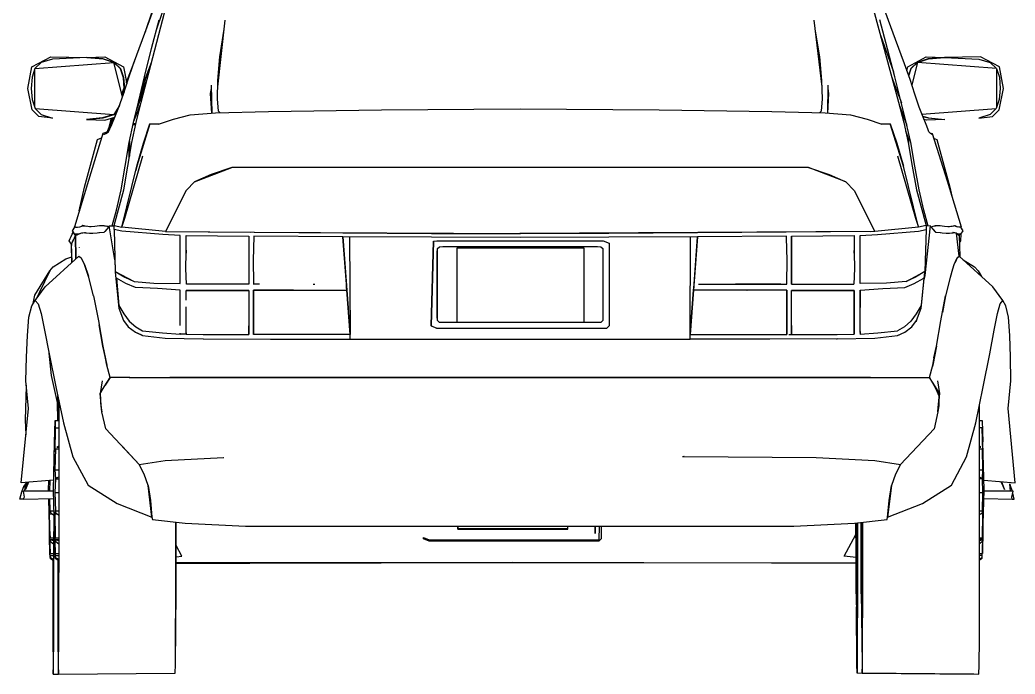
# Model space of a CAD drawing. Header units: millimetres. Extents: x 85290 to 188623, y -54691 to 10726.
# Drawn here: x 105752 to 107673, y -9541 to -8277 of the extents above; entities that cross this region are included whole.
import ezdxf

# ---------------------------------------------------------------- set-up
doc = ezdxf.new("R2010")
doc.units = ezdxf.units.MM
doc.linetypes.add('ELGO_LTYPE0', pattern=[0])
doc.layers.add('AUTO', color=150, linetype='Continuous')

# ---------------------------------------------------------------- blocks, each defined once
blk = doc.blocks.new('a_40')
at = {"color": 0, "linetype": 'ELGO_LTYPE0'}
for p, q in [((-79.388481, 68.282866), (-81.23135, 62.849664)), ((-80.171388, 62.953961), (-78.391993, 68.047711)), ((-81.68965, 55.797708), (-78.844142, 66.698003)), ((-81.563383, 61.92193), (-80.067682, 65.999663)), ((-10.784471, 66.698003), (-7.831943, 55.797708)), ((-8.123934, 61.921733), (-9.645712, 65.999469)), ((-80.673832, 61.012554), (-79.943556, 63.834429)), ((-74.20547, 57.298881), (-73.503619, 63.80611)), ((-16.092682, 63.793021), (-15.334773, 57.293313)), ((-8.902442, 61.012357), (-9.66084, 63.834232)), ((-81.23135, 62.849664), (-81.302935, 62.631988)), ((-74.010456, 60.23013), (-73.600787, 62.904739)), ((-15.989256, 62.90611), (-15.555572, 60.230034)), ((-9.597468, 62.315678), (-8.326757, 58.756011)), ((-82.414651, 59.548491), (-81.563383, 61.92193)), ((-7.259774, 59.548199), (-8.123934, 61.921733)), ((-92.334184, 59.224862), (-90.503225, 60.203176)), ((-90.503225, 60.203176), (-86.991996, 60.147708)), ((-86.991996, 60.147708), (-85.213774, 60.20894)), ((-85.213774, 60.20894), (-83.406645, 59.225446)), ((-81.344342, 58.279061), (-80.673832, 61.012554)), ((-74.193561, 57.898885), (-74.010456, 60.23013)), ((-15.555572, 60.230034), (-15.352154, 57.898783)), ((-8.20508, 58.27896), (-8.902442, 61.012357)), ((-6.944048, 59.225446), (-5.134082, 60.20894)), ((-5.134082, 60.20894), (-3.354883, 60.147708)), ((0.162101, 60.203176), (-3.354883, 60.147708)), ((1.995802, 59.224862), (0.162101, 60.203176)), ((-92.72227, 57.135504), (-92.334184, 59.224862)), ((-91.425198, 59.671831), (-92.041704, 59.087747)), ((-92.038089, 59.091168), (-84.350979, 59.677303)), ((-90.330276, 60.002005), (-91.425198, 59.671831)), ((-86.991996, 60.147708), (-90.330276, 60.002005)), ((-86.991996, 60.147708), (-85.387212, 60.00728)), ((-85.428321, 60.007477), (-86.991996, 60.147708)), ((-84.350979, 59.677303), (-85.428321, 60.007477)), ((-85.387212, 60.00728), (-84.309864, 59.677303)), ((-83.506936, 56.301224), (-84.350979, 59.677303)), ((-84.350979, 59.677303), (-83.739161, 59.088337)), ((-84.309864, 59.677303), (-83.697951, 59.08814)), ((-83.406645, 59.225446), (-83.088869, 57.567435)), ((-83.123636, 57.748884), (-82.308209, 59.845268)), ((-83.113283, 57.694876), (-82.424515, 59.519779)), ((-82.949907, 57.992732), (-82.414651, 59.548491)), ((-81.610453, 57.184428), (-80.678618, 59.670853)), ((-81.426173, 57.677108), (-80.678618, 59.674078)), ((-81.259477, 58.048784), (-80.740631, 59.433162)), ((-6.720221, 57.992631), (-7.259774, 59.548199)), ((-7.016599, 58.847123), (-6.944048, 59.225446)), ((-6.039262, 59.677303), (-6.651854, 59.08814)), ((-6.612408, 59.088337), (-5.999804, 59.677303)), ((-5.999804, 59.677303), (-6.551564, 57.472515)), ((-4.960453, 60.00728), (-6.039262, 59.677303)), ((-5.999804, 59.677303), (-4.920995, 60.007477)), ((1.699507, 59.090972), (-5.999804, 59.677303)), ((-3.354883, 60.147708), (-4.960453, 60.00728)), ((-4.920995, 60.007477), (-3.354883, 60.147708)), ((-3.354883, 60.147708), (-0.010455, 60.002005)), ((-0.010455, 60.002005), (1.085639, 59.671831)), ((1.085639, 59.671831), (1.702929, 59.087747)), ((2.384079, 57.135504), (1.995802, 59.224862)), ((-92.041704, 59.087747), (-92.326274, 58.216071)), ((-92.082524, 58.962655), (-92.071781, 55.293607)), ((-83.739161, 59.088337), (-83.450687, 58.208841)), ((-83.697951, 59.08814), (-83.409476, 58.208841)), ((-81.94766, 55.797708), (-81.344342, 58.279061)), ((-8.490336, 58.228475), (-8.422565, 58.048784)), ((-7.578123, 55.797416), (-8.20508, 58.27896)), ((-6.651854, 59.08814), (-6.870115, 58.424759)), ((-6.849813, 58.366364), (-6.612408, 59.088337)), ((1.702929, 59.087747), (1.988184, 58.216071)), ((1.731241, 55.28804), (1.741993, 58.968216)), ((-92.326274, 58.216071), (-92.4043, 57.13492)), ((-83.450687, 58.208841), (-83.363771, 57.125443)), ((-83.410943, 56.581694), (-82.949907, 57.992732)), ((-83.409476, 58.208841), (-83.322072, 57.125443)), ((-81.900787, 55.990386), (-81.104106, 58.040875)), ((-81.660843, 56.977302), (-81.259477, 58.048784)), ((-81.610453, 57.187068), (-81.426173, 57.677108)), ((-81.329495, 57.235408), (-81.277442, 57.376909)), ((-74.844927, 57.447713), (-74.792486, 54.710406)), ((-74.229008, 56.113821), (-74.193561, 57.898885)), ((-15.352154, 57.898783), (-15.300882, 56.113726)), ((-14.723444, 54.716265), (-14.696288, 57.445365)), ((-8.422565, 58.048784), (-7.93252, 56.732768)), ((-6.262696, 56.581497), (-6.720221, 57.992631)), ((1.988184, 58.216071), (2.066016, 57.13492)), ((-92.321977, 55.029642), (-92.72227, 57.135504)), ((-92.4043, 57.13492), (-92.319438, 56.048685)), ((-83.850783, 55.296147), (-83.410943, 56.581694)), ((-83.577251, 56.582671), (-83.363771, 57.131499)), ((-83.559674, 56.512165), (-83.371681, 57.010311)), ((-83.363771, 57.125443), (-83.400392, 56.613826)), ((-83.322072, 57.125443), (-83.347368, 56.776422)), ((-82.119048, 55.08843), (-81.329495, 57.235408)), ((-81.589752, 56.226814), (-81.552345, 56.323784)), ((-74.912894, 56.632572), (-74.838871, 57.131695)), ((-74.794924, 54.710209), (-74.912894, 56.632572)), ((-74.904203, 56.690973), (-74.831057, 56.693804)), ((-74.899811, 56.720853), (-74.831057, 56.724858)), ((-14.720702, 54.716068), (-14.62158, 56.632572)), ((-14.70381, 56.710112), (-14.633107, 56.706106)), ((-14.70381, 56.684333), (-14.629304, 56.6814)), ((-14.62158, 56.632572), (-14.699423, 57.127887)), ((-7.93252, 56.732768), (-7.561135, 55.729449)), ((-5.829298, 55.295855), (-6.262696, 56.581497)), ((2.066016, 57.13492), (1.981056, 56.048685)), ((1.983488, 55.029642), (2.384079, 57.135504)), ((-92.319438, 56.048685), (-92.030179, 55.166852)), ((-83.786529, 55.483943), (-84.344143, 54.581892)), ((-82.42774, 53.811186), (-81.94766, 55.797708)), ((-82.396096, 53.941947), (-81.741899, 55.581599)), ((-82.169634, 53.811478), (-81.68965, 55.797708)), ((-74.229008, 56.110114), (-74.229008, 56.116265)), ((-74.135357, 54.903763), (-74.229008, 56.113821)), ((-15.300882, 56.113726), (-15.382814, 54.903573)), ((-7.831943, 55.797708), (-7.335067, 53.811478)), ((-7.767391, 55.539506), (-7.05303, 53.631109)), ((-7.767391, 55.535894), (-7.048929, 53.620076)), ((-7.081258, 53.811091), (-7.578123, 55.797416)), ((1.981056, 56.048685), (1.691401, 55.166852)), ((-91.667289, 54.397809), (-92.321977, 55.029642)), ((-92.030179, 55.166852), (-91.418362, 54.576522)), ((-92.026859, 55.163628), (-84.344143, 54.581892)), ((-90.34102, 54.245758), (-91.667289, 54.397809)), ((-91.418362, 54.576522), (-90.34102, 54.245758)), ((-84.344143, 54.581892), (-85.438776, 54.250931)), ((-85.397559, 54.251033), (-84.30264, 54.581791)), ((-85.224909, 54.049563), (-84.244436, 54.346049)), ((-84.557229, 53.630912), (-84.245414, 54.341751)), ((-84.478813, 54.54117), (-84.461236, 54.590779)), ((-84.344143, 54.581892), (-84.018266, 54.891169)), ((-84.30264, 54.581791), (-84.044927, 54.826617)), ((-84.245414, 54.341751), (-83.850783, 55.296147)), ((-84.244436, 54.676419), (-84.182423, 54.843121)), ((-78.538382, 54.148787), (-76.915336, 54.543411)), ((-76.915336, 54.543411), (-74.448931, 54.737454)), ((-74.818557, 55.095857), (-74.799907, 55.095857)), ((-74.448931, 54.737454), (-69.257426, 54.871732)), ((-73.970807, 54.749858), (-74.135357, 54.903763)), ((-69.257426, 54.871732), (-58.262014, 55.043119)), ((-58.262014, 55.043119), (-44.71885, 55.148005)), ((-44.71885, 55.148005), (-31.176376, 55.04322)), ((-31.176376, 55.04322), (-20.182037, 54.871833)), ((-20.182037, 54.871833), (-14.992678, 54.737454)), ((-15.382814, 54.903573), (-15.543461, 54.751712)), ((-15.382814, 54.903573), (-15.382814, 54.910505)), ((-14.992678, 54.737454), (-12.529206, 54.543411)), ((-14.719629, 55.095857), (-14.70108, 55.095857)), ((-12.529206, 54.543411), (-10.909963, 54.148882)), ((-5.442095, 54.341459), (-5.829298, 55.295855)), ((-5.55352, 54.616165), (1.688278, 55.163824)), ((-5.474412, 54.421246), (-4.910552, 54.250931)), ((-5.468953, 54.407572), (-4.949999, 54.251033)), ((-5.139852, 53.63062), (-5.442095, 54.341459)), ((1.078415, 54.576522), (0, 54.245758)), ((0, 54.245758), (1.328027, 54.397809)), ((1.691401, 55.166852), (1.078415, 54.576522)), ((1.328027, 54.397809), (1.983488, 55.029642)), ((-87.022173, 54.107088), (-85.397559, 54.251033)), ((-85.438776, 54.250931), (-87.022173, 54.107088)), ((-87.022173, 54.107088), (-85.224909, 54.049563)), ((-84.840041, 53.23863), (-84.570509, 54.247319)), ((-84.570509, 54.247319), (-84.838575, 53.242045)), ((-84.789652, 53.352397), (-84.565335, 53.798395)), ((-84.789652, 53.352397), (-84.713381, 53.545856)), ((-84.723246, 53.185111), (-84.557229, 53.630912)), ((-84.565335, 53.798395), (-84.381646, 54.304349)), ((-82.844728, 51.865387), (-82.42774, 53.811186)), ((-82.586622, 51.865583), (-82.169634, 53.811478)), ((-82.472759, 53.601229), (-82.21553, 53.601229)), ((-82.449907, 53.707576), (-82.191896, 53.707576)), ((-82.447171, 53.720462), (-82.187408, 53.728568)), ((-82.402736, 53.914702), (-82.3502, 54.057085)), ((-80.842096, 53.682279), (-82.115042, 49.550056)), ((-81.464946, 51.778471), (-80.842096, 53.682279)), ((-80.935645, 53.381502), (-80.935645, 53.396344)), ((-80.842096, 53.682279), (-80.026764, 53.679061)), ((-80.026764, 53.679061), (-79.940921, 53.680813)), ((-80.026764, 53.679061), (-80.025005, 53.679061)), ((-79.995704, 53.662556), (-78.538382, 54.148787)), ((-10.909963, 54.148882), (-9.456646, 53.662556)), ((-9.509575, 53.680229), (-9.458399, 53.679156)), ((-9.458399, 53.679156), (-8.643067, 53.682279)), ((-7.358205, 49.550056), (-8.643067, 53.682279)), ((-8.643067, 53.682279), (-8.014071, 51.778471)), ((-8.617878, 53.601229), (-8.616209, 53.601229)), ((-7.335067, 53.811478), (-6.905472, 51.865583)), ((-6.651854, 51.86519), (-7.081258, 53.811091)), ((-7.048929, 53.620076), (-7.025301, 53.557473)), ((-5.122948, 54.049563), (-5.34668, 54.117143)), ((-4.991209, 53.18492), (-5.139852, 53.63062)), ((-3.325009, 54.107088), (-5.122948, 54.049563)), ((-4.949999, 54.251033), (-3.325009, 54.107088)), ((-4.910552, 54.250931), (-3.325009, 54.107088)), ((-85.43086, 52.727693), (-86.833501, 48.145365)), ((-84.859282, 52.916264), (-85.43086, 52.727693)), ((-85.336137, 52.645272), (-85.113674, 52.726322)), ((-85.113674, 52.726322), (-84.872955, 52.889216)), ((-85.004103, 52.868509), (-84.789652, 53.352397)), ((-84.872955, 52.889216), (-84.723246, 53.185111)), ((-81.040239, 53.03902), (-81.040239, 53.076809)), ((-80.977642, 53.269195), (-80.976373, 53.247809)), ((-80.977642, 53.267926), (-80.976373, 53.246343)), ((-7.154012, 52.991461), (-6.835651, 52.111381)), ((-4.877448, 52.889114), (-4.991209, 53.18492)), ((-4.707909, 52.726125), (-4.877448, 52.889114)), ((-4.785156, 52.800345), (-4.563582, 52.727592)), ((-4.561722, 52.64517), (-4.707909, 52.726125)), ((-4.563582, 52.727592), (-4.17676, 51.495754)), ((-4.541504, 52.65035), (-3.113973, 48.13199)), ((-87.218362, 47.500837), (-85.94473, 52.145755)), ((-85.94473, 52.145755), (-85.559869, 52.306306)), ((-83.235061, 49.557477), (-82.844728, 51.865387)), ((-82.976663, 49.557477), (-82.586622, 51.865583)), ((-82.84815, 50.321048), (-82.84815, 51.845467)), ((-82.821095, 51.975447), (-82.811916, 50.532084)), ((-82.115042, 49.550056), (-81.464946, 51.778471)), ((-8.014071, 51.778471), (-7.358205, 49.550056)), ((-6.835651, 52.111381), (-6.95157, 52.074176)), ((-6.937695, 52.011674), (-6.884766, 52.012068)), ((-6.883299, 52.015483), (-6.911039, 52.087164)), ((-6.905472, 51.865583), (-6.506836, 49.557477)), ((-6.902742, 52.065581), (-6.705964, 52.110892)), ((-6.884766, 52.012068), (-6.883299, 52.015483)), ((-6.883299, 52.070075), (-6.881058, 51.724076)), ((-6.853616, 52.161187), (-6.721973, 52.183455)), ((-6.849813, 52.148688), (-6.717193, 52.161872)), ((-6.253421, 49.557376), (-6.651854, 51.86519)), ((-4.425299, 52.282673), (-4.098344, 52.145755)), ((-4.098344, 52.145755), (-2.853131, 47.500837)), ((-83.261037, 44.478571), (-81.522953, 50.546145)), ((-7.930863, 50.546145), (-6.190824, 44.478571)), ((-83.639747, 47.230619), (-83.235061, 49.557477)), ((-83.563185, 43.592536), (-82.115042, 49.550056)), ((-83.381647, 47.23072), (-82.976663, 49.557477)), ((-82.115042, 49.550056), (-82.21553, 49.138236)), ((-5.901074, 43.592632), (-7.358205, 49.550056)), ((-6.506836, 49.557477), (-6.097269, 47.23072)), ((-5.843461, 47.230428), (-6.253421, 49.557376)), ((-74.846095, 48.751324), (-76.475197, 48.024273)), ((-76.47354, 48.025053), (-72.848731, 49.432575)), ((-72.848731, 49.432575), (-74.846095, 48.751324)), ((-72.848731, 49.432575), (-30.677938, 49.437165)), ((-16.614652, 49.432575), (-72.848731, 49.432575)), ((-30.677938, 49.437165), (-16.614652, 49.432575)), ((-12.988186, 48.024368), (-16.614652, 49.432575)), ((-16.614652, 49.432575), (-14.617383, 48.751324)), ((-14.617383, 48.751324), (-12.988186, 48.024368)), ((-86.833501, 48.145365), (-88.183403, 43.622416)), ((-76.475197, 48.024273), (-77.289653, 47.160893)), ((-77.289653, 47.160893), (-76.882428, 47.592634)), ((-12.988186, 48.024368), (-12.173045, 47.160989)), ((-3.113973, 48.13199), (-1.733398, 43.622321)), ((-87.714162, 45.194488), (-87.218362, 47.500837)), ((-84.324807, 43.759429), (-83.381647, 47.23072)), ((-84.098929, 45.262557), (-83.639747, 47.230619)), ((-77.289653, 47.160893), (-79.311919, 43.16343)), ((-78.300786, 45.16226), (-77.289653, 47.160893)), ((-12.173045, 47.160989), (-10.148251, 43.16343)), ((-6.097269, 47.23072), (-5.156064, 43.759429)), ((-5.384481, 45.26236), (-5.843461, 47.230428)), ((-2.853131, 47.500837), (-2.655864, 46.635604)), ((-84.513676, 43.724858), (-84.098929, 45.262557)), ((-4.965234, 43.703472), (-5.384481, 45.26236)), ((-87.551469, 43.673783), (-87.456059, 43.710208)), ((-87.360942, 43.747711), (-87.457523, 43.709624)), ((-87.456059, 43.710208), (-87.253225, 43.738335)), ((-87.253225, 43.738335), (-87.360942, 43.747711)), ((-87.253225, 43.738335), (-87.14512, 43.728959)), ((-87.250981, 43.738138), (-87.019438, 43.705719)), ((-87.14512, 43.728959), (-86.891115, 43.681985)), ((-86.891115, 43.681985), (-86.731154, 43.677103)), ((-86.731154, 43.677103), (-86.57012, 43.672222)), ((-86.57012, 43.672222), (-86.193854, 43.697518)), ((-86.193854, 43.697518), (-85.747951, 43.75152)), ((-85.971099, 43.724566), (-85.513967, 43.757182)), ((-85.747951, 43.75152), (-85.275298, 43.762946)), ((-85.510063, 43.757283), (-85.038477, 43.704545)), ((-85.275298, 43.762946), (-85.037208, 43.704158)), ((-85.037208, 43.704158), (-84.943169, 43.681013)), ((-84.799123, 43.645268), (-85.0169, 43.699467)), ((-84.793067, 43.714803), (-84.324807, 43.731695)), ((-84.240138, 40.402102), (-84.793067, 43.714803)), ((-84.324807, 43.759429), (-83.563185, 43.592536)), ((-84.324807, 43.383646), (-84.324807, 43.759429)), ((-83.563185, 43.592536), (-83.261037, 44.478571)), ((-6.190824, 44.478571), (-5.901074, 43.592632)), ((-5.156064, 43.759429), (-5.901074, 43.592632)), ((-5.251563, 38.880425), (-4.739356, 43.714899)), ((-5.156064, 43.759429), (-5.154884, 43.385797)), ((-4.739356, 43.714899), (-5.156064, 43.6939)), ((-4.696298, 43.645662), (-4.467487, 43.704349)), ((-4.467487, 43.704349), (-4.466414, 43.704349)), ((-4.466414, 43.704349), (-4.238379, 43.762654)), ((-4.464745, 43.704647), (-4.0169, 43.757087)), ((-4.238379, 43.762654), (-3.790045, 43.751424)), ((-4.008007, 43.75689), (-3.586137, 43.724954)), ((-3.790045, 43.751424), (-3.583598, 43.724566)), ((-3.583598, 43.724566), (-3.581548, 43.724471)), ((-3.579986, 43.724078), (-3.373146, 43.69722)), ((-3.373146, 43.69722), (-3.028417, 43.67193)), ((-3.028417, 43.67193), (-2.887797, 43.676716)), ((-2.886629, 43.677395), (-2.88409, 43.677205)), ((-2.88409, 43.677205), (-2.880573, 43.677592)), ((-2.877831, 43.677103), (-2.740431, 43.681794)), ((-2.740431, 43.681794), (-2.634084, 43.704545)), ((-2.632821, 43.705231), (-2.630568, 43.705523)), ((-2.630568, 43.705523), (-2.629006, 43.705719)), ((-2.629006, 43.705719), (-2.521098, 43.728763)), ((-2.626371, 43.706208), (-2.43721, 43.737554)), ((-2.521098, 43.728763), (-2.434087, 43.737846)), ((-2.434087, 43.737846), (-2.431941, 43.73824)), ((-2.431941, 43.73824), (-2.343166, 43.747419)), ((-2.271092, 43.710112), (-2.430761, 43.73824)), ((-2.343166, 43.747419), (-2.271092, 43.710112)), ((-2.271092, 43.710112), (-2.198827, 43.672514)), ((-2.198827, 43.672514), (-2.264261, 43.706596)), ((-2.198827, 43.672514), (-2.125692, 43.635994)), ((-88.500395, 42.690974), (-88.40225, 42.900347)), ((-88.40225, 42.900347), (-88.312212, 43.094778)), ((-88.182229, 43.587166), (-88.396001, 43.255818)), ((-88.396001, 43.255818), (-88.393655, 43.220955)), ((-88.393655, 43.220955), (-88.179496, 42.889213)), ((-88.369828, 42.970365), (-88.325688, 43.11558)), ((-88.188091, 42.568511), (-88.092095, 42.777788)), ((-88.183403, 43.622416), (-88.092095, 43.614799)), ((-88.182229, 43.587166), (-88.17178, 43.621438)), ((-88.092095, 43.614799), (-88.182229, 43.587166)), ((-88.182229, 42.924076), (-88.092095, 42.951321)), ((-88.179496, 42.889213), (-88.182229, 42.924076)), ((-88.092095, 42.777788), (-88.182229, 42.917829)), ((-88.098928, 42.760896), (-88.092095, 42.777788)), ((-88.092095, 42.951321), (-87.878227, 42.938143)), ((-88.092095, 42.777788), (-88.059768, 40.517729)), ((-88.09092, 43.614703), (-88.000101, 43.607181)), ((-88.089848, 42.777788), (-87.551469, 43.009037)), ((-88.056645, 40.52056), (-88.089848, 42.777788)), ((-88.089848, 42.777788), (-88.058498, 40.518903)), ((-88.000101, 43.607181), (-87.878227, 43.601715)), ((-87.878227, 42.938143), (-87.653813, 42.970854)), ((-87.876958, 43.602007), (-87.655276, 43.634236)), ((-87.644535, 43.637943), (-87.655276, 43.634236)), ((-87.655276, 43.634236), (-87.653813, 43.634426)), ((-87.653813, 43.634426), (-87.644535, 43.637943)), ((-87.653813, 42.970854), (-87.456059, 43.046635)), ((-87.551469, 43.009037), (-87.14512, 43.065291)), ((-87.456059, 43.046635), (-87.253225, 43.074858)), ((-87.253225, 43.074858), (-87.165141, 43.062556)), ((-87.14512, 43.065291), (-87.122661, 43.065679)), ((-87.1043, 43.053961), (-87.018168, 43.041849)), ((-87.018168, 43.041849), (-86.731154, 43.013531)), ((-86.731154, 43.013531), (-86.381841, 43.021345)), ((-86.381841, 43.021345), (-85.971099, 43.060994)), ((-85.971099, 43.060994), (-85.806251, 43.070072)), ((-85.782814, 43.087458), (-85.747951, 43.088042)), ((-85.747951, 43.088042), (-85.275298, 43.099469)), ((-85.275298, 43.099469), (-85.037208, 43.372613)), ((-85.201079, 43.184137), (-84.841603, 43.596929)), ((-85.037208, 43.372613), (-84.799123, 43.645268)), ((-84.799123, 43.645268), (-84.778714, 43.628865)), ((-84.395802, 43.49615), (-84.324807, 43.46978)), ((-84.324807, 43.46978), (-84.324807, 43.458062)), ((-83.563185, 43.219197), (-84.324807, 43.385797)), ((-84.324807, 43.385797), (-84.207916, 39.284622)), ((-84.323537, 43.372029), (-84.206647, 39.210504)), ((-79.311919, 43.16343), (-83.563185, 43.592536)), ((-79.571784, 42.868411), (-83.563185, 43.219197)), ((-77.865237, 42.780035), (-79.571784, 42.868411)), ((-79.311919, 43.16343), (-70.66319, 43.103182)), ((-79.311919, 43.16343), (-71.037894, 43.105912)), ((-77.869046, 42.780328), (-77.865237, 42.780035)), ((-77.8669, 38.093805), (-77.865237, 42.780035)), ((-77.305472, 42.776227), (-71.190923, 42.73355)), ((-77.302837, 42.136186), (-77.305472, 42.776227)), ((-71.190923, 42.73355), (-71.191996, 39.853865)), ((-70.700294, 42.730033), (-70.776373, 40.35064)), ((-62.014556, 42.669487), (-70.700294, 42.730033)), ((-70.66319, 43.103182), (-44.773346, 42.965483)), ((-70.604789, 43.102884), (-62.014556, 43.042928)), ((-62.014556, 43.042928), (-53.366309, 42.992341)), ((-53.366309, 42.992341), (-44.729984, 42.965388)), ((-44.728911, 42.965287), (-44.749808, 42.965388)), ((-44.729984, 42.965388), (-44.728911, 42.965287)), ((-36.092091, 42.99224), (-44.728911, 42.965287)), ((-44.728911, 42.965287), (-44.711333, 42.965388)), ((-10.148251, 43.16343), (-44.691706, 42.965483)), ((-27.444243, 43.042928), (-36.092091, 42.99224)), ((-18.795705, 43.103182), (-27.444243, 43.042928)), ((-18.758988, 42.730033), (-27.444243, 42.669487)), ((-10.148251, 43.16343), (-18.795705, 43.103182)), ((-18.757427, 42.529255), (-18.758988, 42.730033)), ((-18.268466, 42.73355), (-18.270028, 38.038432)), ((-18.270028, 39.853865), (-18.268466, 42.73355)), ((-18.268466, 42.73355), (-12.153912, 42.776227)), ((-12.456453, 43.147319), (-12.456453, 43.150347)), ((-12.153912, 42.770755), (-12.157333, 42.136186)), ((-12.153912, 42.776227), (-12.153912, 42.770755)), ((-11.596191, 38.093805), (-11.594534, 42.780035)), ((-11.594534, 42.780035), (-9.888768, 42.868411)), ((-11.594534, 42.780035), (-11.590731, 42.780328)), ((-10.590827, 43.160307), (-10.588288, 43.160993)), ((-5.901074, 43.592632), (-10.148251, 43.16343)), ((-9.888768, 42.868411), (-5.901074, 43.219197)), ((-5.901074, 43.219197), (-5.154884, 43.385797)), ((-5.154884, 43.385797), (-5.272174, 39.284622)), ((-5.156064, 43.470174), (-5.087209, 43.49615)), ((-4.751766, 43.598199), (-4.69805, 43.644583)), ((-4.69805, 43.644583), (-4.696298, 43.645662)), ((-4.696298, 43.645662), (-4.467487, 43.372613)), ((-4.643953, 43.583357), (-4.329109, 43.207669)), ((-4.467487, 43.372613), (-4.238379, 43.099469)), ((-4.238379, 43.099469), (-3.790045, 43.088138)), ((-3.790045, 43.088138), (-3.758502, 43.087554)), ((-3.736913, 43.070072), (-3.581548, 43.060994)), ((-3.581548, 43.060994), (-3.200781, 43.021345)), ((-3.200781, 43.021345), (-2.88409, 43.013531)), ((-2.88409, 43.013531), (-2.630568, 43.041849)), ((-2.630568, 43.041849), (-2.557719, 43.053961)), ((-2.521098, 43.065291), (-2.541113, 43.065679)), ((-2.198827, 43.009037), (-2.521098, 43.065291)), ((-2.505279, 43.062556), (-2.431941, 43.074763)), ((-2.431941, 43.074763), (-2.271092, 43.046635)), ((-2.271092, 43.046635), (-2.122557, 42.970854)), ((-2.198827, 43.009037), (-1.927149, 42.777788)), ((-1.927149, 40.783941), (-2.198827, 43.009037)), ((-1.952839, 43.601519), (-2.122557, 43.634426)), ((-2.122557, 42.970854), (-1.952839, 42.938143)), ((-1.859677, 43.60699), (-1.952839, 43.601519)), ((-1.952839, 42.938143), (-1.796484, 42.951321)), ((-1.927149, 42.777788), (-1.816702, 42.949563)), ((-1.927149, 42.777788), (-1.86758, 40.73072)), ((-1.797461, 43.614506), (-1.859677, 43.60699)), ((-1.796484, 43.614703), (-1.797461, 43.614506)), ((-1.733398, 43.622321), (-1.796484, 43.614703)), ((-1.760554, 43.587655), (-1.796484, 43.614703)), ((-1.796484, 42.951321), (-1.760554, 42.924076)), ((-1.546395, 43.255818), (-1.760554, 43.587655)), ((-1.760554, 42.924076), (-1.546395, 43.255818)), ((-1.746881, 42.690974), (-1.729691, 42.900347)), ((-1.729691, 42.900347), (-1.723349, 42.981696)), ((-88.695413, 42.272222), (-88.598928, 42.4815)), ((-88.481644, 41.940289), (-88.695413, 42.272222)), ((-88.598928, 42.4815), (-88.500395, 42.690974)), ((-88.428715, 40.181011), (-88.482913, 41.940486)), ((-88.482913, 41.940486), (-88.476273, 41.802591)), ((-88.481644, 41.940289), (-88.271096, 42.391461)), ((-88.481644, 41.940289), (-88.384768, 42.149764)), ((-88.418266, 40.190583), (-88.481644, 41.940289)), ((-88.384768, 42.149764), (-88.286233, 42.359137)), ((-88.286233, 42.359137), (-88.188091, 42.568511)), ((-77.28799, 41.095853), (-77.302837, 42.136186)), ((-53.366309, 42.6189), (-62.014556, 42.669487)), ((-62.014556, 42.669487), (-61.295706, 33.126473)), ((-61.678815, 38.038432), (-62.014556, 42.669487)), ((-61.35723, 42.665678), (-61.295706, 33.126473)), ((-53.403521, 33.960795), (-53.175884, 42.231792)), ((-53.172857, 42.245757), (-53.400588, 33.974761)), ((-44.728911, 42.591947), (-53.366309, 42.6189)), ((-53.175884, 42.231792), (-53.172857, 42.245757)), ((-53.172857, 42.245757), (-52.841407, 42.265969)), ((-52.841407, 42.265969), (-36.624706, 42.265969)), ((-36.092091, 42.618805), (-44.728911, 42.591947)), ((-36.624706, 42.265969), (-36.065042, 42.028278)), ((-27.444243, 42.669487), (-36.092091, 42.618805)), ((-36.065042, 42.028278), (-36.065042, 33.974761)), ((-27.444243, 42.669487), (-28.166699, 33.126521)), ((-28.166699, 33.126521), (-28.118658, 42.665583)), ((-27.781641, 38.038337), (-27.444243, 42.669487)), ((-18.683886, 40.35064), (-18.754494, 42.586869)), ((-12.157333, 42.136186), (-12.173045, 41.095853)), ((-1.906252, 42.077887), (-1.781058, 42.272222)), ((-1.781058, 42.272222), (-1.764452, 42.481595)), ((-1.764452, 42.481595), (-1.746881, 42.690974)), ((-91.058305, 37.781399), (-87.767485, 40.78443)), ((-88.071585, 40.852397), (-88.063186, 40.855425)), ((-87.769243, 40.782869), (-87.767485, 40.785897)), ((-87.767485, 40.78443), (-87.532622, 40.618705)), ((-87.751663, 40.968805), (-87.749514, 40.969586)), ((-87.687796, 41.620367), (-87.684867, 41.636771)), ((-77.316505, 39.554447), (-77.28799, 41.095853)), ((-77.290922, 41.339898), (-77.28799, 41.055232)), ((-52.824712, 41.131204), (-52.798635, 41.503083)), ((-52.824712, 34.871834), (-52.824712, 41.131204)), ((-52.799809, 34.523099), (-52.799809, 41.479838)), ((-52.798635, 41.503083), (-52.586138, 41.692143)), ((-52.798635, 41.496443), (-52.587795, 41.684526)), ((-52.587795, 41.684526), (-52.278912, 41.702103)), ((-52.586138, 41.692143), (-52.277344, 41.709721)), ((-52.278912, 41.702103), (-37.190336, 41.702008)), ((-52.277344, 41.709721), (-37.188774, 41.709721)), ((-50.865823, 41.567147), (-38.508499, 41.567147)), ((-50.865823, 34.293216), (-50.865823, 41.567147)), ((-38.508499, 41.567147), (-38.508499, 34.293216)), ((-37.190336, 41.702008), (-36.881542, 41.684526)), ((-37.188774, 41.709721), (-36.879885, 41.692143)), ((-36.881542, 41.684526), (-36.66954, 41.495365)), ((-36.879885, 41.692143), (-36.667871, 41.503083)), ((-36.66954, 41.495365), (-36.66954, 34.498495)), ((-36.667871, 41.503083), (-36.667871, 34.499955)), ((-12.173045, 41.06304), (-12.169731, 41.31568)), ((-12.173045, 41.095853), (-12.145126, 39.554447)), ((-2.129984, 40.618705), (-1.927149, 40.783941)), ((-1.927149, 40.783941), (-1.928127, 40.783256)), ((1.36503, 37.781399), (-1.927149, 40.783941)), ((-90.256351, 39.733159), (-89.025784, 40.505033)), ((-89.025784, 40.505033), (-88.445219, 40.716362)), ((-87.532622, 40.618705), (-87.20938, 39.943415)), ((-87.532622, 40.618705), (-87.501371, 40.553474)), ((-87.20938, 39.943415), (-87.470511, 40.489119)), ((-86.787307, 38.67681), (-87.20938, 39.943415)), ((-87.20938, 39.943415), (-86.83086, 38.807767)), ((-71.191996, 39.853865), (-71.191996, 38.038432)), ((-70.776373, 40.35064), (-70.738184, 38.155037)), ((-18.72344, 38.155037), (-18.683886, 40.35064)), ((-18.270028, 38.038432), (-18.270028, 39.853865)), ((-2.65274, 39.21197), (-2.425003, 39.942926)), ((-2.425003, 39.942926), (-2.129984, 40.618705)), ((-2.425003, 39.942926), (-2.29913, 40.2314)), ((-2.129984, 40.618705), (-2.327645, 40.165877)), ((-2.277446, 40.281111), (-2.129984, 40.618705)), ((-2.129984, 40.618705), (-2.013576, 40.713531)), ((-1.529884, 40.422612), (-0.431454, 39.733255)), ((-92.061821, 36.978668), (-90.574712, 39.32994)), ((-90.574712, 39.32994), (-91.637114, 37.191558)), ((-90.574712, 39.32994), (-90.256351, 39.733159)), ((-84.207916, 39.284622), (-83.275688, 38.732868)), ((-84.206647, 39.28355), (-82.362699, 38.286286)), ((-84.206647, 39.210504), (-83.855474, 35.693806)), ((-84.067386, 39.201325), (-84.067386, 39.20865)), ((-84.038287, 39.192825), (-84.03672, 39.183354)), ((-77.257425, 38.038045), (-77.316505, 39.554447)), ((-12.145126, 39.554447), (-12.205374, 38.052201)), ((-7.105076, 38.286286), (-5.274129, 39.28355)), ((-5.272174, 39.284622), (-6.198633, 38.732868)), ((-5.62588, 35.693806), (-5.275202, 39.210504)), ((-5.414259, 39.200055), (-5.414259, 39.207476)), ((-5.361724, 38.342827), (-5.251563, 38.880425)), ((-5.275202, 39.210504), (-5.272174, 39.284622)), ((-2.564657, 39.494681), (-2.819443, 38.67681)), ((-0.431454, 39.733255), (-0.080275, 39.330131)), ((-0.080275, 39.330131), (0.261617, 38.78814)), ((-0.080275, 39.330131), (0.138378, 38.900542)), ((-86.325002, 36.894488), (-86.787307, 38.67681)), ((-83.163482, 38.105231), (-84.094048, 38.626033)), ((-84.094048, 38.626033), (-83.855474, 35.955524)), ((-83.275688, 38.732868), (-82.360846, 38.285404)), ((-82.23477, 37.697613), (-83.163482, 38.105231)), ((-82.360846, 38.285404), (-80.438089, 38.129055)), ((-80.438089, 38.129055), (-77.8669, 38.093805)), ((-77.257425, 38.038045), (-77.257425, 38.046342)), ((-71.191996, 38.038432), (-77.257425, 38.038045)), ((-71.191996, 38.038432), (-71.191996, 38.062161)), ((-70.738184, 38.038337), (-70.748246, 38.038337)), ((-70.738184, 38.155037), (-70.738184, 38.038337)), ((-70.738184, 38.034427), (-70.738184, 38.039899)), ((-70.738184, 38.038337), (-70.734572, 38.038432)), ((-70.545024, 38.038337), (-70.738184, 38.038337)), ((-70.132232, 38.038337), (-70.545024, 38.038337)), ((-70.160747, 38.038337), (-70.132232, 38.038337)), ((-70.144927, 38.038432), (-70.132232, 38.038337)), ((-64.907813, 38.038337), (-64.748245, 38.038337)), ((-61.714166, 38.038432), (-61.678815, 38.038432)), ((-61.655474, 37.717634), (-61.678815, 38.038432)), ((-27.805078, 37.717634), (-27.781641, 38.038337)), ((-27.781641, 38.038337), (-27.72969, 38.038337)), ((-27.338183, 38.038337), (-19.329011, 38.038337)), ((-19.329011, 38.038337), (-23.732519, 38.038337)), ((-19.329011, 38.038337), (-18.72344, 38.038337)), ((-18.72344, 38.038337), (-18.72344, 38.155037)), ((-18.270028, 38.038432), (-12.205374, 38.038432)), ((-12.205374, 38.038432), (-12.205374, 38.063729)), ((-9.026658, 38.12896), (-11.596191, 38.093805)), ((-7.106936, 38.285404), (-9.026658, 38.12896)), ((-7.234383, 37.697613), (-6.311035, 38.105231)), ((-6.198633, 38.732868), (-7.106936, 38.285404)), ((-6.311035, 38.105231), (-5.385745, 38.626033)), ((-5.385745, 38.626033), (-5.62588, 35.955524)), ((-2.819443, 38.67681), (-3.257322, 36.894488)), ((-92.213088, 36.141556), (-92.061821, 36.978668)), ((-92.017192, 36.456692), (-91.058305, 37.781399)), ((-91.637114, 37.191558), (-91.959086, 36.536967)), ((-86.325002, 36.896342), (-86.325002, 36.894488)), ((-86.325002, 36.894488), (-86.012894, 35.263532)), ((-86.325002, 36.894488), (-85.857034, 34.447908)), ((-86.325002, 36.894488), (-86.319631, 36.868804)), ((-80.082524, 37.601226), (-82.23477, 37.697613)), ((-77.885455, 37.453764), (-80.082524, 37.601226)), ((-77.885455, 37.379938), (-77.885455, 37.453764)), ((-77.885455, 35.789704), (-77.885455, 37.453764)), ((-71.191996, 37.434333), (-77.307916, 37.434333)), ((-77.307916, 37.434333), (-71.191996, 37.434333)), ((-77.307916, 37.434333), (-77.307916, 37.347126)), ((-77.307916, 36.465579), (-77.307916, 37.434333)), ((-71.191996, 37.434333), (-71.193463, 34.376716)), ((-71.191996, 37.425154), (-71.191996, 37.434333)), ((-70.738184, 37.458157), (-70.739555, 33.130622)), ((-70.739555, 34.107768), (-70.738184, 37.458157)), ((-66.82393, 37.458157), (-70.738184, 37.458157)), ((-70.738184, 37.458157), (-66.82393, 37.458157)), ((-66.82393, 37.458157), (-61.635065, 37.458157)), ((-61.635065, 37.458157), (-61.655474, 37.717634)), ((-61.295706, 33.126473), (-61.635065, 37.458157)), ((-28.166699, 33.126521), (-27.825689, 37.458157)), ((-27.825689, 37.458157), (-27.805078, 37.717634)), ((-18.72344, 37.458157), (-27.825689, 37.458157)), ((-22.637308, 37.458157), (-22.5878, 37.458157)), ((-18.737507, 37.458157), (-18.72344, 37.458157)), ((-18.72344, 37.458157), (-18.724811, 33.130574)), ((-18.724811, 34.107768), (-18.72344, 37.458157)), ((-18.2711, 34.376716), (-18.270028, 37.396931)), ((-12.155569, 37.434333), (-18.270028, 37.434333)), ((-18.270028, 37.434333), (-12.155569, 37.434333)), ((-18.270028, 37.396931), (-18.270028, 37.434333)), ((-12.155569, 37.434333), (-12.157333, 33.16651)), ((-12.157333, 35.177397), (-12.155569, 37.434333)), ((-11.579502, 37.453764), (-9.382331, 37.601226)), ((-11.579502, 37.453764), (-11.579502, 35.771441)), ((-11.579502, 35.789704), (-11.579502, 37.453764)), ((-9.382331, 37.601226), (-7.234383, 37.697613)), ((-3.704011, 34.447908), (-3.257322, 36.894488)), ((-3.257322, 36.894488), (-3.555083, 35.263532)), ((-3.257322, 36.894488), (-3.257322, 36.896443)), ((2.325392, 36.456692), (1.36503, 37.781399)), ((-92.621487, 34.814608), (-92.338675, 35.939508)), ((-92.338675, 35.939508), (-92.017192, 36.456692)), ((-92.017192, 36.456692), (-91.721684, 36.109721)), ((-91.721684, 36.109721), (-91.429985, 35.171735)), ((-83.855474, 35.955524), (-83.371681, 35.142535)), ((-5.62588, 35.955524), (-6.106639, 35.142731)), ((1.793551, 35.171735), (2.058291, 36.109721)), ((2.058291, 36.109721), (2.325392, 36.456692)), ((2.616596, 35.939508), (2.325392, 36.456692)), ((2.86963, 34.814608), (2.616596, 35.939508)), ((-91.429985, 35.171735), (-91.097757, 33.537602)), ((-83.855474, 35.693806), (-83.396, 34.500545)), ((-83.371681, 35.142535), (-82.841212, 34.432184)), ((-77.88682, 34.417337), (-77.885455, 35.789704)), ((-77.308989, 35.177397), (-77.307916, 35.828179)), ((-77.308989, 33.166462), (-77.308989, 35.177397)), ((-12.157333, 33.16651), (-12.157333, 35.177397)), ((-11.580574, 34.417337), (-11.579502, 35.789704)), ((-6.106639, 35.142731), (-6.635261, 34.432476)), ((-6.082821, 34.500444), (-5.62588, 35.693806)), ((1.48505, 33.537602), (1.793551, 35.171735)), ((-92.77842, 33.022564), (-92.621487, 34.814608)), ((-85.857034, 34.447908), (-85.417384, 31.990045)), ((-85.417384, 31.990045), (-85.792386, 34.086776)), ((-83.396, 34.500545), (-82.937115, 33.889311)), ((-82.841212, 34.432184), (-82.21553, 33.875251)), ((-77.88682, 34.000057), (-77.88682, 34.417337)), ((-71.193463, 34.376716), (-71.193463, 34.017926)), ((-71.193463, 34.017926), (-71.193463, 33.131158)), ((-71.193463, 33.131158), (-71.193463, 33.985114)), ((-70.739555, 33.130622), (-70.739555, 34.107768)), ((-52.843851, 33.723104), (-53.403521, 33.960795)), ((-53.400588, 33.974761), (-52.841407, 33.737063)), ((-52.798635, 34.499955), (-52.824712, 34.871834)), ((-52.586138, 34.310895), (-52.798635, 34.499955)), ((-52.277344, 34.293216), (-52.586138, 34.310895)), ((-37.188774, 34.293216), (-52.277344, 34.293216)), ((-36.879885, 34.310895), (-37.188774, 34.293216)), ((-36.667871, 34.499955), (-36.879885, 34.310895)), ((-36.065042, 33.974761), (-36.295712, 33.743316)), ((-36.292684, 33.757186), (-36.065042, 33.974761)), ((-18.724811, 33.130574), (-18.724811, 34.107768)), ((-18.2711, 34.017825), (-18.2711, 34.376716)), ((-18.2711, 34.017825), (-18.2711, 33.144343)), ((-18.2711, 33.131158), (-18.2711, 34.017825)), ((-11.580574, 33.317828), (-11.580574, 34.417337)), ((-6.635261, 34.432476), (-7.258594, 33.875447)), ((-6.53975, 33.889311), (-6.082821, 34.500444)), ((-6.082821, 34.500444), (-6.159472, 34.398001)), ((-4.127538, 31.990045), (-3.704011, 34.447908)), ((3.000677, 33.022564), (2.86963, 34.814608)), ((-92.865726, 30.918026), (-92.77842, 33.022564)), ((-91.097757, 33.537602), (-90.657231, 31.251275)), ((-82.937115, 33.889311), (-82.240337, 33.344829)), ((-82.240337, 33.344829), (-81.542581, 33.027887)), ((-82.21553, 33.875251), (-81.542581, 33.472806)), ((-81.542581, 33.027887), (-82.037896, 33.252936)), ((-81.542581, 33.472806), (-79.610944, 33.291024)), ((-81.542581, 33.472806), (-81.540823, 33.472663)), ((-81.542581, 33.027887), (-79.331452, 32.75606)), ((-79.610944, 33.291024), (-77.88682, 33.176326)), ((-77.88682, 33.176326), (-77.888089, 33.176619)), ((-77.88682, 33.176326), (-77.88682, 33.27344)), ((-77.308989, 33.166462), (-77.88682, 33.176326)), ((-77.308989, 33.307427), (-77.308989, 33.166462)), ((-77.308989, 33.166462), (-75.633991, 33.13775)), ((-75.633991, 33.13775), (-71.193463, 33.131158)), ((-71.193463, 33.131158), (-71.194732, 33.131253)), ((-69.087309, 33.128082), (-70.739555, 33.130622)), ((-61.295706, 33.126473), (-69.087309, 33.128082)), ((-61.35723, 33.912164), (-61.35723, 33.943611)), ((-61.295706, 32.681745), (-61.295706, 33.126473)), ((-36.62715, 33.723104), (-52.843851, 33.723104)), ((-52.841407, 33.737063), (-36.624706, 33.737063)), ((-36.295712, 33.743316), (-36.62715, 33.723104)), ((-36.624706, 33.737063), (-36.292684, 33.757186)), ((-28.166699, 33.126521), (-20.377147, 33.128035)), ((-28.166699, 32.681697), (-28.166699, 33.126521)), ((-28.118658, 33.736187), (-28.118658, 33.760601)), ((-20.377147, 33.128035), (-18.724811, 33.130574)), ((-18.550193, 33.130765), (-18.2711, 33.131158)), ((-18.2711, 33.131158), (-18.262303, 33.131307)), ((-18.259966, 33.131158), (-13.832033, 33.13775)), ((-13.832033, 33.13775), (-12.161529, 33.166414)), ((-12.161529, 33.166414), (-12.157333, 33.16651)), ((-11.580574, 33.431649), (-11.580574, 33.176422)), ((-11.580574, 33.176422), (-11.580574, 33.177542)), ((-11.580574, 33.176422), (-11.576474, 33.176762)), ((-11.57403, 33.176809), (-9.858012, 33.291024)), ((-10.136533, 32.75606), (-7.928908, 33.02803)), ((-9.858012, 33.291024), (-7.935452, 33.472174)), ((-7.928908, 33.472806), (-7.93438, 33.472419)), ((-7.258594, 33.875447), (-7.928908, 33.472806)), ((-7.928908, 33.02803), (-7.234383, 33.344829)), ((-7.928908, 33.02803), (-7.786131, 33.093172)), ((-7.234383, 33.344829), (-6.53975, 33.889311)), ((1.066017, 31.251275), (1.48505, 33.537602)), ((3.06592, 30.918026), (3.000677, 33.022564)), ((-79.331452, 32.75606), (-75.633991, 32.693022)), ((-75.633991, 32.693022), (-69.087309, 32.683259)), ((-75.633991, 32.693022), (-75.593656, 32.693022)), ((-69.087309, 32.683259), (-61.295706, 32.681745)), ((-61.295706, 32.688874), (-36.453807, 32.681697)), ((-36.453807, 32.681697), (-28.166699, 32.685846)), ((-20.377147, 32.683211), (-28.166699, 32.681697)), ((-13.832033, 32.693022), (-20.377147, 32.683211)), ((-13.879979, 32.693022), (-13.832033, 32.693022)), ((-13.832033, 32.693022), (-10.136533, 32.75606)), ((-90.670609, 31.320858), (-90.463772, 29.144197)), ((-90.657231, 31.251275), (-89.999613, 28.026569)), ((-85.149515, 30.85767), (-85.417384, 31.990045)), ((-85.417384, 31.990045), (-85.415238, 31.981498)), ((-85.415238, 31.978816), (-85.042286, 30.133211)), ((-85.042286, 30.133211), (-85.301959, 31.500494)), ((-4.127538, 31.990045), (-4.493558, 30.133211)), ((-4.493558, 30.133211), (-4.252934, 31.449324)), ((-4.389262, 30.861479), (-4.127538, 31.990045)), ((0.427043, 28.026569), (1.066017, 31.251275)), ((-92.929202, 28.597712), (-92.865726, 30.918026)), ((-84.69649, 28.942537), (-85.042286, 30.133211)), ((-85.042286, 30.133211), (-85.02481, 30.073005)), ((-4.833114, 28.947615), (-4.493558, 30.133211)), ((-4.493558, 30.133211), (-4.550397, 29.934817)), ((3.112698, 28.597712), (3.06592, 30.918026)), ((-90.463772, 29.144197), (-89.887601, 26.496488)), ((-92.67979, 25.898641), (-92.929202, 28.597712)), ((-92.88975, 28.170609), (-92.89434, 28.093511)), ((-85.483402, 28.59869), (-85.675394, 27.359134)), ((-85.301959, 28.021633), (-84.69649, 28.942537)), ((-84.69649, 28.942537), (-85.201079, 28.175103)), ((-83.563185, 28.942537), (-84.69649, 28.942537)), ((-82.775587, 28.942537), (-83.563185, 28.942537)), ((-82.842779, 28.942537), (-82.775587, 28.942537)), ((-82.775587, 28.942537), (-10.588288, 28.942537)), ((-10.588288, 28.942537), (-78.881937, 28.942537)), ((-10.588288, 28.942537), (-6.527638, 28.942537)), ((-6.707811, 28.942537), (-5.85196, 28.942537)), ((-5.931842, 28.942537), (-4.834568, 28.941607)), ((-4.834568, 28.942877), (-4.833114, 28.948831)), ((-4.834568, 28.941607), (-4.834568, 28.944534)), ((-4.227352, 28.021538), (-4.834568, 28.941607)), ((-4.834568, 28.941607), (-4.227352, 27.907037)), ((-4.050982, 28.59869), (-3.851366, 27.359283)), ((2.85058, 25.898492), (3.112698, 28.597712)), ((-92.89434, 28.093511), (-92.989749, 24.801862)), ((-89.999613, 28.026569), (-89.240041, 24.495858)), ((-85.675394, 27.359134), (-85.301959, 28.021633)), ((-85.675394, 27.359134), (-85.55088, 27.580034)), ((-85.675394, 27.359134), (-85.608107, 26.158696)), ((-85.523438, 25.589066), (-85.675394, 27.359134)), ((-3.851366, 27.359283), (-4.227352, 28.021538)), ((-4.227352, 27.907037), (-3.875399, 27.069878)), ((-3.999412, 27.620023), (-3.983986, 27.328276)), ((-3.995609, 25.619489), (-3.851366, 27.359283)), ((-3.851366, 27.359283), (-3.869343, 27.055526)), ((-0.317192, 24.495858), (0.427043, 28.026569)), ((-89.887601, 26.496488), (-89.828518, 24.737161)), ((-89.814162, 24.737161), (-89.809477, 27.142876)), ((-89.687991, 23.470026), (-89.693949, 26.605963)), ((-85.523438, 25.589066), (-85.599416, 26.474178)), ((-3.998148, 25.589066), (-3.851366, 27.012801)), ((-3.899419, 26.546734), (-3.922367, 26.158696)), ((-3.851366, 27.012801), (-3.872073, 27.061921)), ((0.065231, 23.470026), (0.059855, 26.284528)), ((-93.37061, 18.659329), (-92.67979, 25.898641)), ((-85.608107, 26.158696), (-85.523438, 25.589066)), ((-85.139066, 23.931062), (-85.523438, 25.589066)), ((-3.998148, 25.589066), (-4.37578, 23.931062)), ((-3.922367, 26.158696), (-3.998148, 25.589066)), ((3.523624, 18.659329), (2.85058, 25.898492)), ((-92.989749, 24.801862), (-92.924711, 23.332184)), ((-90.122074, 22.581792), (-90.065336, 24.737161)), ((-90.065336, 24.737161), (-90.113774, 22.650248)), ((-90.065336, 24.737161), (-89.690921, 24.737161)), ((-89.690921, 25.008404), (-89.745805, 24.967682)), ((-89.745805, 24.967682), (-89.690921, 24.967682)), ((-89.701763, 24.260699), (-89.689556, 24.269682)), ((-89.689556, 24.264949), (-89.701763, 24.260699)), ((-89.701763, 24.260699), (-89.689556, 24.260699)), ((-89.240041, 24.495858), (-88.341117, 21.192831)), ((-1.206541, 21.192831), (-0.317192, 24.495858)), ((0.062788, 24.737161), (0.312793, 24.737161)), ((0.312793, 24.737161), (0.36943, 22.650248)), ((-90.113774, 22.650248), (-90.053323, 24.03692)), ((-90.053323, 24.03692), (-90.107718, 21.686089)), ((-90.053323, 24.03692), (-89.689556, 24.03692)), ((-89.684769, 17.929446), (-89.687991, 23.470026)), ((-81.879497, 20.456987), (-85.139066, 23.931062)), ((-4.37578, 23.931062), (-7.644534, 20.456987)), ((0.324416, 24.03692), (0.064063, 24.03692)), ((0.06845, 17.929446), (0.065231, 23.470026)), ((0.378215, 21.686089), (0.324416, 24.03692)), ((0.36943, 22.650248), (0.324416, 24.03692)), ((-90.246096, 17.929351), (-90.122074, 22.581792)), ((0.494826, 17.929351), (0.36943, 22.650248)), ((-90.107718, 21.686089), (-90.047562, 21.990335)), ((-90.047562, 21.990335), (-90.104985, 19.910699)), ((-90.047562, 21.990335), (-89.687991, 21.990335)), ((-89.687991, 22.279548), (-89.89971, 22.150004)), ((-89.89971, 22.150004), (-89.687991, 22.142142)), ((-83.510065, 22.19395), (-81.879497, 20.456987)), ((0.189745, 22.150004), (0.065231, 22.22569)), ((0.065231, 22.145366), (0.189745, 22.150004)), ((0.065231, 21.990335), (0.336719, 21.990335)), ((0.385153, 19.910699), (0.336719, 21.990335)), ((0.336719, 21.990335), (0.378215, 21.686089)), ((-88.341117, 21.192831), (-86.849809, 18.422466)), ((-81.879497, 20.456987), (-79.345804, 20.842534)), ((-81.398541, 19.506693), (-81.879497, 20.456987)), ((-79.345804, 20.842534), (-73.641896, 21.139115)), ((-73.641896, 21.139115), (-73.638284, 21.139115)), ((-28.889751, 21.236527), (-28.7251, 21.236336)), ((-28.7251, 21.236336), (-28.770614, 21.236384)), ((-28.7251, 21.236336), (-15.861523, 21.139115)), ((-15.861523, 21.139115), (-10.166705, 20.842534)), ((-10.166705, 20.842534), (-7.644534, 20.456987)), ((-7.644534, 20.456987), (-8.12608, 19.506693)), ((-7.644534, 20.456987), (-7.1419, 20.991266)), ((-2.691901, 18.422466), (-1.206541, 21.192831)), ((-90.104985, 19.910699), (-89.686137, 19.910699)), ((-90.104985, 19.910699), (-90.044534, 19.062847)), ((-80.997074, 18.399077), (-81.398541, 19.506693)), ((-8.12608, 19.506693), (-8.529496, 18.399077)), ((0.067091, 19.910699), (0.385153, 19.910699)), ((0.342572, 19.062847), (0.385153, 19.910699)), ((-90.219927, 18.912703), (-93.37061, 18.659329)), ((-93.088481, 18.402201), (-92.830276, 18.702787)), ((-93.012309, 17.854988), (-92.945218, 18.552595)), ((-92.667776, 18.709284), (-92.970708, 18.003767)), ((-92.970708, 18.003767), (-92.774418, 18.707281)), ((-92.945218, 18.552595), (-92.819241, 18.703669)), ((-92.644533, 18.71773), (-92.76602, 18.612408)), ((-92.76602, 18.612408), (-92.667776, 18.709284)), ((-90.716213, 18.872809), (-90.741411, 17.929351)), ((-90.596098, 17.854935), (-90.54805, 18.886333)), ((-90.044534, 19.062847), (-90.106547, 17.730868)), ((-90.044534, 19.062847), (-89.822757, 19.062847)), ((-89.686137, 19.239604), (-89.9627, 19.121927)), ((-89.9627, 19.121927), (-89.686137, 19.004839)), ((0.261617, 19.121927), (0.067091, 19.20489)), ((0.067091, 19.039362), (0.261617, 19.121927)), ((0.342572, 19.062847), (0.123239, 19.062847)), ((0.389743, 17.730868), (0.342572, 19.062847)), ((0.468946, 18.904984), (3.523624, 18.659329)), ((2.108204, 18.77315), (2.177632, 18.709284)), ((2.177632, 18.709284), (2.478409, 18.003767)), ((2.478409, 18.003767), (2.232218, 18.76319)), ((3.06592, 17.854839), (3.000677, 18.552595)), ((3.000677, 18.552595), (3.049123, 18.402201)), ((-93.506741, 17.075932), (-93.318364, 17.773735)), ((-93.318364, 17.773735), (-93.088481, 18.402201)), ((-90.244144, 17.854935), (-93.190435, 17.854988)), ((-93.190435, 17.854988), (-93.080276, 17.245608)), ((-90.741411, 17.929351), (-90.739456, 17.854935)), ((-90.078518, 11.637413), (-90.246096, 17.929351)), ((-90.106547, 17.730868), (-89.684769, 17.730868)), ((-90.106547, 17.730868), (-90.0502, 15.925103)), ((-89.687991, 12.388968), (-89.684769, 17.929446)), ((-86.849809, 18.422466), (-84.034479, 16.652053)), ((-80.997074, 18.399077), (-80.774903, 16.936332)), ((-80.63311, 15.316361), (-80.997074, 18.399077)), ((-8.529496, 18.399077), (-8.904791, 15.316361)), ((-8.756256, 16.936332), (-8.529496, 18.399077)), ((-5.504692, 16.652053), (-2.691901, 18.422466)), ((0.065231, 12.388968), (0.06845, 17.929446)), ((0.06845, 17.730868), (0.389743, 17.730868)), ((0.345695, 15.925103), (0.389743, 17.730868)), ((0.378215, 13.539171), (0.494826, 17.929351)), ((3.33662, 17.854839), (0.492871, 17.854839)), ((3.049123, 18.402201), (3.230071, 17.854839)), ((3.199804, 17.245608), (3.33662, 17.854839)), ((3.430665, 17.075932), (3.289259, 17.643904)), ((-93.180081, 17.072957), (-93.506741, 17.075932)), ((-93.080276, 17.245608), (-93.180081, 17.072957)), ((-93.180081, 17.072957), (-90.225002, 17.140335)), ((-90.72012, 17.129057), (-90.574712, 11.637461)), ((-90.545511, 15.925151), (-90.58311, 17.132181)), ((-84.034479, 16.652053), (-80.63311, 15.316361)), ((-80.774903, 16.936332), (-80.63311, 15.316361)), ((-8.904791, 15.316361), (-8.756256, 16.936332)), ((-8.904791, 15.316361), (-5.504692, 16.652053)), ((0.473726, 17.136335), (3.22392, 17.072957)), ((3.22392, 17.072957), (3.199804, 17.245608)), ((3.22392, 17.072957), (3.430665, 17.075932)), ((-90.607524, 15.64576), (-90.545511, 15.925151)), ((-90.607524, 15.64576), (-90.396976, 15.64576)), ((-90.553129, 13.295758), (-90.607524, 15.64576)), ((-90.545511, 15.925151), (-90.192875, 15.925151)), ((-90.534866, 15.889752), (-90.538382, 15.870023)), ((-90.538382, 15.870023), (-90.534866, 15.733939)), ((-90.192875, 15.922904), (-90.534866, 15.889752)), ((-90.534866, 15.733939), (-90.181449, 15.507918)), ((-90.0502, 15.925103), (-90.112209, 15.645706)), ((-90.112209, 15.645706), (-89.901566, 15.645706)), ((-90.112209, 15.645706), (-90.057719, 13.295758)), ((-90.0502, 15.925103), (-89.686137, 15.925103)), ((-90.039554, 15.889704), (-90.043071, 15.869975)), ((-90.043071, 15.869975), (-90.039554, 15.733939)), ((-89.686137, 15.923983), (-90.039554, 15.889704)), ((-90.039554, 15.733939), (-89.686137, 15.507918)), ((0.067091, 15.925103), (0.345695, 15.925103)), ((0.336719, 15.889704), (0.067091, 15.916067)), ((0.067091, 15.560502), (0.336719, 15.733939)), ((0.389743, 15.645706), (0.199997, 15.645706)), ((0.339448, 15.869975), (0.336719, 15.889704)), ((0.336719, 15.733939), (0.336719, 15.889704)), ((0.336719, 15.733939), (0.339448, 15.869975)), ((0.339448, 13.295758), (0.389743, 15.645706)), ((0.345695, 15.925103), (0.389743, 15.645706)), ((-90.183306, 12.388825), (-90.181449, 15.510893)), ((-80.63311, 15.316361), (-80.59268, 15.096247)), ((-80.59268, 15.096247), (-77.408892, 14.709037)), ((-78.307134, 12.413096), (-78.305668, 14.81812)), ((-78.261429, 11.835265), (-78.255862, 14.725542)), ((-78.255862, 14.725542), (-78.255862, 14.812016)), ((-77.408892, 14.709037), (-71.506935, 14.439261)), ((-18.034863, 14.439261), (-12.138867, 14.709037)), ((-12.138867, 14.709037), (-8.961236, 15.096247)), ((-11.990428, 14.725494), (-11.990428, 14.727103)), ((-11.985838, 11.835158), (-11.990428, 14.725494)), ((-11.916017, 14.725446), (-11.921585, 11.83511)), ((-11.916017, 14.736187), (-11.916017, 14.725446)), ((-11.811137, 12.412894), (-11.809766, 14.749127)), ((-11.495125, 14.725446), (-11.495125, 14.787459)), ((-11.489558, 11.83511), (-11.495125, 14.725446)), ((-11.420703, 14.725542), (-11.42627, 11.835265)), ((-11.420703, 14.796537), (-11.420703, 14.725542)), ((-11.315823, 12.413096), (-11.314356, 14.809525)), ((-8.961236, 15.096247), (-8.904791, 15.316361)), ((-90.614945, 14.133012), (-90.553129, 13.295758)), ((-90.564945, 11.777007), (-90.614945, 14.133012)), ((-90.119633, 14.133012), (-90.069634, 11.77696)), ((-90.057719, 13.295758), (-90.119633, 14.133012)), ((-71.506935, 14.439261), (-18.034863, 14.439261)), ((-50.812894, 14.439261), (-50.812894, 14.151668)), ((-50.812894, 14.151668), (-50.812894, 14.439261)), ((-40.067583, 14.168119), (-50.812894, 14.168119)), ((-50.812894, 14.151668), (-40.067583, 14.151668)), ((-40.067583, 14.168119), (-40.067583, 14.439261)), ((-40.067583, 14.151668), (-40.067583, 14.168119)), ((-37.422657, 13.717341), (-37.422657, 14.439261)), ((-37.421, 13.784969), (-37.422657, 13.717341)), ((-37.421, 14.439261), (-37.421, 13.784969)), ((-37.044144, 13.108015), (-37.007713, 14.439261)), ((-36.819828, 14.439261), (-36.819828, 13.198495)), ((-13.141119, 11.509526), (-11.988282, 13.632917)), ((0.385153, 14.133012), (0.33046, 11.77696)), ((0.339448, 13.295758), (0.385153, 14.133012)), ((-90.624028, 13.539219), (-90.564945, 11.777007)), ((-90.574712, 11.637461), (-90.624028, 13.539219)), ((-90.553129, 13.295758), (-90.183306, 13.295758)), ((-90.541899, 13.090825), (-90.545511, 13.139069)), ((-90.545511, 13.139069), (-90.183306, 13.139069)), ((-90.545511, 13.139069), (-90.541899, 12.966704)), ((-90.183306, 13.005721), (-90.541899, 13.090825)), ((-90.541899, 12.966704), (-90.183306, 12.666952)), ((-90.128714, 13.539171), (-90.078518, 11.637413)), ((-90.069634, 11.77696), (-90.128714, 13.539171)), ((-90.057719, 13.295758), (-89.687991, 13.295758)), ((-90.046096, 13.090825), (-90.0502, 13.139069)), ((-90.0502, 13.139069), (-89.687991, 13.139069)), ((-90.0502, 13.139069), (-90.047562, 12.966656)), ((-90.047562, 12.966656), (-89.687991, 12.666905)), ((-89.687991, 13.005721), (-90.046096, 13.090825)), ((-54.155081, 13.198495), (-54.152155, 13.322901)), ((-53.595221, 12.963676), (-54.155081, 13.198495)), ((-54.152155, 13.322901), (-53.592288, 13.088095)), ((-37.378615, 12.963676), (-53.595221, 12.963676)), ((-53.592288, 13.088095), (-37.375689, 13.088095)), ((-37.047076, 12.983644), (-37.378615, 12.963676)), ((-37.375689, 13.088095), (-37.044144, 13.108015)), ((-36.819828, 13.198495), (-37.047076, 12.983644)), ((0.065231, 13.295758), (0.339448, 13.295758)), ((0.333977, 13.139069), (0.065231, 13.139069)), ((0.065231, 13.027501), (0.33046, 13.090825)), ((0.065231, 12.745118), (0.33046, 12.966656)), ((0.33046, 11.77696), (0.378215, 13.539171)), ((0.33046, 13.090825), (0.333977, 13.139069)), ((0.33046, 12.966656), (0.333977, 13.139069)), ((-90.564945, 11.777007), (-90.184477, 11.777007)), ((-90.192875, 7.39063), (-90.183306, 12.388825)), ((-90.069634, 11.77696), (-89.689556, 11.77696)), ((-89.697561, 7.390773), (-89.687991, 12.388968)), ((-78.3167, 7.436621), (-78.307134, 12.413096)), ((-78.270024, 9.541464), (-78.261429, 11.835265)), ((-77.705377, 11.509382), (-78.260064, 12.533843)), ((-11.976171, 9.541118), (-11.985838, 11.835158)), ((-11.921585, 11.83511), (-11.930275, 9.541309)), ((-11.82071, 7.436478), (-11.811137, 12.412894)), ((-11.480868, 9.541309), (-11.489558, 11.83511)), ((-11.42627, 11.835265), (-11.43496, 9.541464)), ((-11.325395, 7.436621), (-11.315823, 12.413096)), ((0.055659, 7.390773), (0.065231, 12.388968)), ((0.064063, 11.77696), (0.33046, 11.77696)), ((0.315428, 11.637413), (0.319231, 11.77696)), ((-90.574712, 11.637461), (-90.564945, 11.301768)), ((-90.564945, 11.301768), (-90.185842, 11.043024)), ((-90.552053, 11.372912), (-90.558499, 11.554694)), ((-90.558499, 11.554694), (-90.185842, 11.554694)), ((-90.558499, 11.554694), (-90.553129, 11.330664)), ((-90.553129, 11.330664), (-90.185842, 11.072468)), ((-90.185842, 11.184287), (-90.552053, 11.372912)), ((-90.309477, 11.1274), (-90.30225, 7.390582)), ((-90.078518, 11.637413), (-90.069634, 11.30172)), ((-90.069634, 11.30172), (-89.690921, 11.042976)), ((-90.057719, 11.372912), (-90.063187, 11.554646)), ((-90.063187, 11.554646), (-89.689556, 11.554646)), ((-90.063187, 11.554646), (-90.057719, 11.330664)), ((-89.690921, 11.184287), (-90.057719, 11.372912)), ((-90.057719, 11.330664), (-89.690921, 11.072516)), ((-89.814162, 11.127352), (-89.806938, 7.390773)), ((-72.109961, 10.838389), (-78.265333, 10.883009)), ((-78.265333, 10.802495), (-71.099418, 10.810411)), ((-78.262895, 11.449027), (-77.705377, 11.509382)), ((-71.002054, 10.838389), (-72.109961, 10.838389)), ((-71.099418, 10.810411), (-45.485163, 10.902202)), ((-70.634574, 10.838234), (-71.002054, 10.838389)), ((-45.485163, 10.902202), (-70.634574, 10.838234)), ((-19.863188, 10.810411), (-45.485163, 10.902202)), ((-45.485163, 10.902202), (-20.238483, 10.838234)), ((-20.238483, 10.838234), (-19.866013, 10.838389)), ((-19.866013, 10.838389), (-18.754494, 10.838234)), ((-11.981249, 10.801708), (-19.863188, 10.810411)), ((-18.754494, 10.838234), (-11.981249, 10.887706)), ((-11.983108, 11.384082), (-13.141119, 11.509526)), ((0.324416, 11.554646), (0.062788, 11.554646)), ((0.062788, 11.239993), (0.320303, 11.372912)), ((0.062788, 11.150837), (0.319231, 11.330664)), ((0.062788, 11.134433), (0.307512, 11.30172)), ((0.307512, 11.30172), (0.307512, 11.322808)), ((0.312793, 11.554646), (0.315428, 11.637413)), ((0.319231, 11.330664), (0.324416, 11.554646)), ((0.320303, 11.372912), (0.324416, 11.554646)), ((-78.280961, 8.068752), (-78.270024, 9.541464)), ((-11.965334, 8.068609), (-11.976171, 9.541118)), ((-11.930275, 9.541309), (-11.941111, 8.068609)), ((-11.47002, 8.068609), (-11.480868, 9.541309)), ((-11.43496, 9.541464), (-11.445808, 8.068752)), ((-78.350294, 0.951612), (-78.280961, 8.068752)), ((-11.953223, 7.561135), (-11.965334, 8.068609)), ((-11.965334, 8.068609), (-11.875105, 0.077784)), ((-11.941111, 8.068609), (-11.953223, 7.561135)), ((-11.45879, 7.561183), (-11.47002, 8.068609)), ((-11.47002, 8.068609), (-11.400592, 0.951612)), ((-11.445808, 8.068752), (-11.45879, 7.561183)), ((-90.30225, 7.390582), (-90.287307, 3.424024)), ((-90.207913, 3.424072), (-90.192875, 7.39063)), ((-89.806938, 7.390773), (-89.791995, 3.424179)), ((-89.712504, 3.424227), (-89.697561, 7.390773)), ((-78.331548, 3.487265), (-78.3167, 7.436621)), ((-11.835551, 3.487169), (-11.82071, 7.436478)), ((-11.340237, 3.487265), (-11.325395, 7.436621)), ((0.040722, 3.424227), (0.055659, 7.390773)), ((-11.895907, 0.951516), (-11.948347, 6.567442)), ((-90.287307, 3.424024), (-90.26846, 0.877344)), ((-90.22676, 0.877344), (-90.207913, 3.424072)), ((-89.791995, 3.424179), (-89.773148, 0.877499)), ((-89.731351, 0.877547), (-89.712504, 3.424227)), ((-78.350294, 0.951612), (-78.331548, 3.487265)), ((-11.854303, 0.951516), (-11.835551, 3.487169)), ((-11.358988, 0.951612), (-11.340237, 3.487265)), ((0.021875, 0.877547), (0.040722, 3.424227)), ((-90.26846, 0.877344), (-90.247562, -0.000191)), ((-90.247562, -0.000191), (-90.22676, 0.877344)), ((-90.247562, -0.000191), (-89.752346, 0.003183)), ((-89.773148, 0.877499), (-89.752346, 0)), ((-89.752346, 0), (-89.731351, 0.877547)), ((-89.752346, 0), (-78.371096, 0.077939)), ((-78.371096, 0.077939), (-78.350294, 0.951612)), ((-11.875105, 0.077784), (-11.895907, 0.951516)), ((-11.875105, 0.077784), (-11.854303, 0.951516)), ((-0.494337, -0.000191), (-11.875105, 0.077784)), ((-11.400592, 0.951612), (-11.37979, 0.077939)), ((-11.37979, 0.077939), (-11.358988, 0.951612)), ((-11.37979, 0.077939), (0, 0)), ((-0.494337, 0.003373), (-0.494337, -0.000191)), ((0, 0), (0.021875, 0.877547))]:
    blk.add_line(p, q, dxfattribs=at)

msp = doc.modelspace()

# ---------------------------------------------------------------- block references
at = {"layer": 'AUTO', "xscale": 19.79999999999563, "yscale": 19.79999999999563, "zscale": 19.79999999999563}
msp.add_blockref('a_40', (107603.3, -9540.9), dxfattribs=at)

doc.saveas('drawing.dxf')
